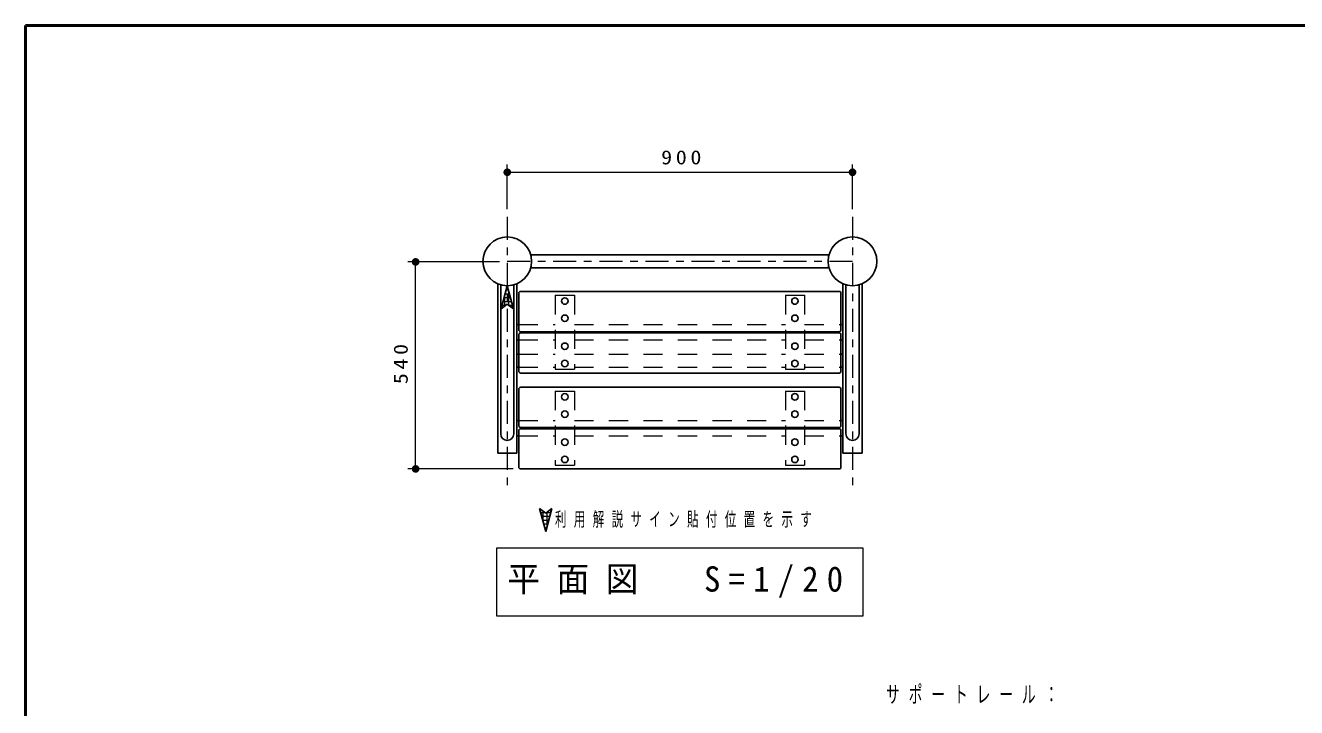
# Model space of a CAD drawing. Units: millimetres on the paper, scale 1:20. Extents: x -365 to 0, y -5 to 257.
# Drawn here: x -365 to -199.3, y 168 to 257 of the extents above; entities that cross this region are included whole.
import ezdxf

# ---------------------------------------------------------------- set-up
doc = ezdxf.new("R2010")
doc.units = ezdxf.units.MM
doc.linetypes.add('USER1', pattern=[4.5, 2.5, -2])
doc.linetypes.add('USER2', pattern=[6, 3, -1, 1, -1])
doc.layers.add('LY_1', color=7, linetype='Continuous', lineweight=25)
doc.layers.add('LY_8', color=7, linetype='Continuous', lineweight=13)
doc.styles.add('ＭＳ ゴシック', font='')
doc.styles.get('ＭＳ ゴシック').set_extended_font_data('MS Gothic')

# ---------------------------------------------------------------- blocks, each defined once
blk = doc.blocks.new('filled_dot')
at = {"color": 0, "linetype": 'Continuous', "lineweight": -2, "const_width": 1.25}
blk.add_lwpolyline([(-0.625, 0, 1), (0.625, 0, 1)], format="xyb", close=True, dxfattribs=at)

msp = doc.modelspace()

# ---------------------------------------------------------------- linework, layer by layer
at = {"layer": 'LY_1', "lineweight": 13}
for p, q in [((-302.191, 233.033), (-302.191, 238.85)), ((-257.191, 233.033), (-257.191, 238.85)), ((-302.191, 237.85), (-257.191, 237.85)), ((-303.191, 226.159), (-315.136, 226.159)), ((-314.136, 199.159), (-314.136, 226.159)), ((-302.341, 222.5), (-302.041, 222.5)), ((-302.207, 223), (-302.175, 223)), ((-302, 220.517), (-302, 222.347)), ((-302.877, 220.5), (-302.405, 220.5)), ((-302.743, 221), (-301.639, 221)), ((-302.609, 221.5), (-301.773, 221.5)), ((-302.5, 220.429), (-302.5, 221.906)), ((-302.475, 222), (-301.907, 222)), ((-301.977, 220.5), (-301.505, 220.5)), ((-301.5, 220.144), (-301.5, 220.481)), ((-301.441, 199.159), (-315.136, 199.159)), ((-297.987, 194), (-297.976, 194)), ((-296.5, 193.57), (-296.5, 193.922)), ((-296.396, 194), (-296.385, 194)), ((-297.853, 193.5), (-297.306, 193.5)), ((-297.719, 193), (-296.653, 193)), ((-297.585, 192.5), (-296.787, 192.5)), ((-297.5, 192.183), (-297.5, 193.645)), ((-297.066, 193.5), (-296.519, 193.5)), ((-297, 191.704), (-297, 193.549)), ((-297.451, 192), (-296.921, 192)), ((-297.317, 191.5), (-297.055, 191.5)), ((-303.591, 188.809), (-303.591, 180.009)), ((-255.791, 188.809), (-303.591, 188.809)), ((-255.791, 180.009), (-255.791, 188.809)), ((-303.591, 180.009), (-255.791, 180.009))]:
    msp.add_line(p, q, dxfattribs=at)
at = {"layer": 'LY_1', "linetype": 'USER2', "lineweight": 13}
for p, q in [((-302.191, 232.033), (-302.191, 196.994)), ((-257.191, 232.033), (-257.191, 196.994)), ((-257.191, 226.234), (-302.191, 226.234))]:
    msp.add_line(p, q, dxfattribs=at)
at = {"layer": 'LY_1'}
for p, q in [((-299.132, 227.084), (-260.25, 227.084)), ((-299.132, 225.384), (-260.25, 225.384)), ((-303.441, 223.316), (-303.441, 201.234)), ((-303.041, 223.175), (-303.041, 203.734)), ((-302.191, 223.059), (-302.995, 220.059)), ((-302.191, 223.059), (-301.387, 220.059)), ((-301.341, 223.175), (-301.341, 203.734)), ((-300.941, 223.316), (-300.941, 201.234)), ((-300.691, 222.059), (-300.691, 217.309)), ((-279.691, 222.309), (-300.441, 222.309)), ((-279.691, 222.309), (-258.941, 222.309)), ((-258.691, 222.059), (-258.691, 217.309)), ((-258.441, 223.316), (-258.441, 201.234)), ((-258.041, 223.175), (-258.041, 203.734)), ((-256.341, 223.175), (-256.341, 203.734)), ((-255.941, 223.316), (-255.941, 201.234)), ((-302.191, 220.659), (-302.995, 220.059)), ((-302.191, 220.659), (-301.387, 220.059)), ((-300.941, 217.984), (-300.691, 217.984)), ((-279.691, 217.059), (-300.441, 217.059)), ((-279.691, 217.059), (-258.941, 217.059)), ((-258.441, 217.984), (-258.691, 217.984)), ((-300.941, 215.984), (-300.691, 215.984)), ((-300.691, 216.659), (-300.691, 211.909)), ((-279.691, 216.909), (-300.441, 216.909)), ((-279.691, 216.909), (-258.941, 216.909)), ((-258.691, 216.659), (-258.691, 211.909)), ((-258.441, 215.984), (-258.691, 215.984)), ((-300.941, 214.148), (-300.691, 214.148)), ((-258.441, 214.148), (-258.691, 214.148)), ((-300.941, 212.448), (-300.691, 212.448)), ((-258.441, 212.448), (-258.691, 212.448)), ((-279.691, 211.659), (-300.441, 211.659)), ((-279.691, 211.659), (-258.941, 211.659)), ((-300.691, 209.559), (-300.691, 204.809)), ((-279.691, 209.809), (-300.441, 209.809)), ((-279.691, 209.809), (-258.941, 209.809)), ((-258.691, 209.559), (-258.691, 204.809)), ((-300.941, 205.484), (-300.691, 205.484)), ((-258.441, 205.484), (-258.691, 205.484)), ((-300.691, 204.159), (-300.691, 199.409)), ((-279.691, 204.559), (-300.441, 204.559)), ((-279.691, 204.409), (-300.441, 204.409)), ((-279.691, 204.559), (-258.941, 204.559)), ((-279.691, 204.409), (-258.941, 204.409)), ((-258.691, 204.159), (-258.691, 199.409)), ((-300.941, 203.484), (-300.691, 203.484)), ((-258.441, 203.484), (-258.691, 203.484)), ((-300.941, 201.234), (-303.441, 201.234)), ((-258.441, 201.234), (-255.941, 201.234)), ((-279.691, 199.159), (-300.441, 199.159)), ((-279.691, 199.159), (-258.941, 199.159)), ((-297.186, 193.41), (-297.99, 194.01)), ((-297.186, 191.01), (-297.99, 194.01)), ((-297.186, 193.41), (-296.382, 194.01)), ((-297.186, 191.01), (-296.382, 194.01))]:
    msp.add_line(p, q, dxfattribs=at)
at = {"layer": 'LY_1', "linetype": 'USER1', "lineweight": 13}
for p, q in [((-295.941, 221.809), (-293.441, 221.809)), ((-295.941, 221.809), (-295.941, 212.159)), ((-293.441, 221.809), (-293.441, 212.159)), ((-265.941, 221.809), (-265.941, 212.159)), ((-265.941, 221.809), (-263.441, 221.809)), ((-263.441, 221.809), (-263.441, 212.159)), ((-300.691, 217.984), (-295.941, 217.984)), ((-293.441, 217.984), (-265.941, 217.984)), ((-263.441, 217.984), (-258.691, 217.984)), ((-300.691, 215.984), (-295.941, 215.984)), ((-293.441, 215.984), (-265.941, 215.984)), ((-263.441, 215.984), (-258.691, 215.984)), ((-300.691, 214.148), (-295.941, 214.148)), ((-293.441, 214.148), (-265.941, 214.148)), ((-263.441, 214.148), (-258.691, 214.148)), ((-300.691, 212.448), (-295.941, 212.448)), ((-295.941, 212.159), (-293.441, 212.159)), ((-293.441, 212.448), (-265.941, 212.448)), ((-265.941, 212.159), (-263.441, 212.159)), ((-263.441, 212.448), (-258.691, 212.448)), ((-295.941, 209.309), (-293.441, 209.309)), ((-295.941, 209.309), (-295.941, 199.659)), ((-293.441, 209.309), (-293.441, 199.659)), ((-265.941, 209.309), (-263.441, 209.309)), ((-265.941, 209.309), (-265.941, 199.659)), ((-263.441, 209.309), (-263.441, 199.659)), ((-300.691, 205.484), (-295.941, 205.484)), ((-293.441, 205.484), (-265.941, 205.484)), ((-263.441, 205.484), (-258.691, 205.484)), ((-300.691, 203.484), (-295.941, 203.484)), ((-293.441, 203.484), (-265.941, 203.484)), ((-263.441, 203.484), (-258.691, 203.484)), ((-295.941, 199.659), (-293.441, 199.659)), ((-265.941, 199.659), (-263.441, 199.659))]:
    msp.add_line(p, q, dxfattribs=at)
at = {"layer": 'LY_1'}
for centre, radius in [((-302.191, 226.234), 3.175), ((-302.191, 226.234), 3.175), ((-257.191, 226.234), 3.175), ((-257.191, 226.234), 3.175), ((-294.691, 221.059), 0.425), ((-264.691, 221.059), 0.425), ((-294.691, 218.809), 0.425), ((-264.691, 218.809), 0.425), ((-294.691, 215.159), 0.425), ((-264.691, 215.159), 0.425), ((-294.691, 212.909), 0.425), ((-264.691, 212.909), 0.425), ((-294.691, 208.559), 0.425), ((-264.691, 208.559), 0.425), ((-294.691, 206.309), 0.425), ((-264.691, 206.309), 0.425), ((-294.691, 202.659), 0.425), ((-264.691, 202.659), 0.425), ((-294.691, 200.409), 0.425), ((-264.691, 200.409), 0.425)]:
    msp.add_circle(centre, radius, dxfattribs=at)
for centre, radius, start, end in [((-300.441, 222.059), 0.25, 90, 180), ((-258.941, 222.059), 0.25, 0, 90), ((-300.441, 217.309), 0.25, 180, 270), ((-258.941, 217.309), 0.25, 270, 0), ((-300.441, 216.659), 0.25, 90, 180), ((-258.941, 216.659), 0.25, 0, 90), ((-300.441, 211.909), 0.25, 180, 270), ((-258.941, 211.909), 0.25, 270, 0), ((-300.441, 209.559), 0.25, 90, 180), ((-258.941, 209.559), 0.25, 0, 90), ((-300.441, 204.809), 0.25, 180, 270), ((-300.441, 204.159), 0.25, 90, 180), ((-258.941, 204.809), 0.25, 270, 0), ((-258.941, 204.159), 0.25, 0, 90), ((-302.191, 203.734), 0.85, 180, 0), ((-257.191, 203.734), 0.85, 180, 0), ((-300.441, 199.409), 0.25, 180, 270), ((-258.941, 199.409), 0.25, 270, 0)]:
    msp.add_arc(centre, radius, start, end, dxfattribs=at)
at = {"layer": 'LY_8', "lineweight": 50}
for p, q in [((0, 257), (-365, 257)), ((-365, 257), (-365, 0))]:
    msp.add_line(p, q, dxfattribs=at)

# ---------------------------------------------------------------- block references
at = {"layer": 'LY_1', "lineweight": 13, "xscale": 0.4, "yscale": 0.4}
msp.add_blockref('filled_dot', (-302.191, 237.85), dxfattribs=at)
for p, rotation in [((-257.191, 237.85), 180), ((-314.136, 226.159), 270), ((-314.136, 199.159), 90)]:
    msp.add_blockref('filled_dot', p, dxfattribs=dict(at, rotation=rotation))

# ---------------------------------------------------------------- texts
at = {"layer": 'LY_1', "style": 'ＭＳ ゴシック'}
for s, insert, char_height, attachment_point in [('\\T1.33;\\W1.15;900', (-279.274, 238.85), 1.833, 8), ('\\T1.64;\\W0.6;利用解説サイン貼付位置を示す', (-295.978, 192.508), 1.833, 4), ('\\T1.5;\\W0.95;平面図\u3000S=1/20', (-302.191, 184.409), 3.299, 4), ('\\T1.64;\\W0.6;サポートレール：', (-252.824, 170.87), 2.199, 1)]:
    msp.add_mtext(s, dxfattribs=dict(at, insert=insert, char_height=char_height, attachment_point=attachment_point))
at = {"layer": 'LY_1', "insert": (-315.136, 213.075), "char_height": 1.833, "attachment_point": 8, "rotation": 90, "style": 'ＭＳ ゴシック'}
msp.add_mtext('\\T1.33;\\W1.15;540', dxfattribs=at)

doc.saveas('drawing.dxf')
